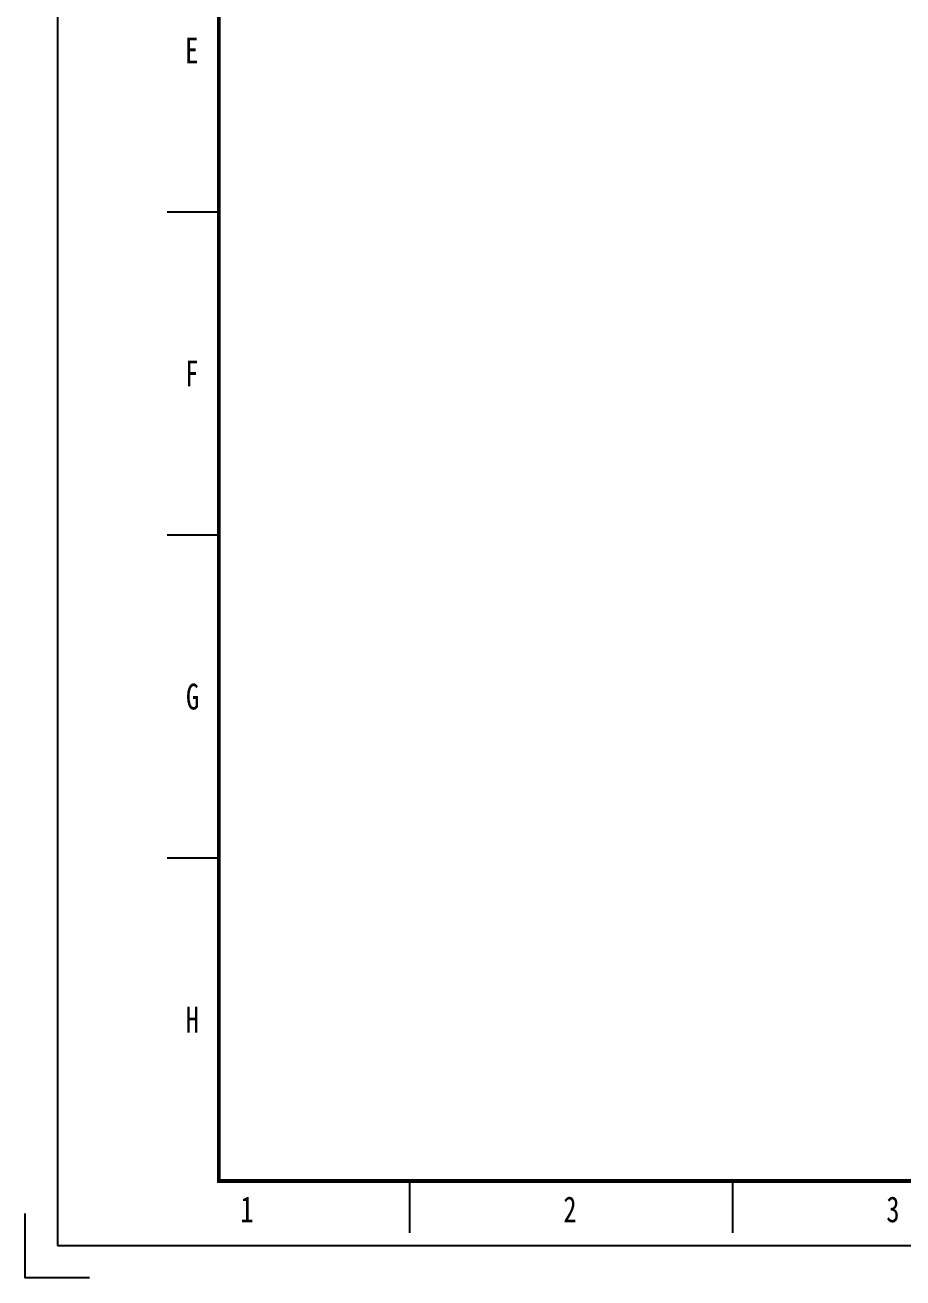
# Model space of a CAD drawing. Extents: x 7651907 to 8255021, y -2490714 to -1144618.
# Drawn here: x 7814037 to 7856226, y -1278118 to -1217913 of the extents above; entities that cross this region are included whole.
import ezdxf

# ---------------------------------------------------------------- set-up
doc = ezdxf.new("R2010")
doc.units = 0
doc.header["$LTSCALE"] = 1000
doc.layers.get('0').update_dxf_attribs({"linetype": 'CONTINUOUS'})
doc.styles.add('图框字体', font='simhei.ttf')

# ---------------------------------------------------------------- blocks, each defined once
blk = doc.blocks.new('A2-H')
at = {"color": 0}
for p, q in [((17, 160), (25, 160)), ((17, 110), (25, 110)), ((17, 60), (25, 60)), ((54.5, 10), (54.5, 2)), ((104.5, 10), (104.5, 2))]:
    blk.add_line(p, q, dxfattribs=at)
blk.add_lwpolyline([(0, 0), (594, 0), (594, 420), (0, 420)], close=True, dxfattribs=at)
at = {"color": 0, "const_width": 0.6}
blk.add_lwpolyline([(25, 10), (584, 10), (584, 410), (25, 410)], close=True, dxfattribs=at)
at = {"color": 0}
blk.add_lwpolyline([(5, -5), (-5, -5), (-5, 5)], dxfattribs=at)
at = {"style": '图框字体', "width": 0.75}
for s, p in [('E', (19.79, 182.98)), ('F', (19.81, 132.98)), ('G', (19.91, 82.98)), ('H', (19.88, 32.98)), ('1', (28.32, 3.62)), ('2', (78.32, 3.62)), ('3', (128.32, 3.62))]:
    blk.add_text(s, height=4, dxfattribs=at).set_placement(p)

msp = doc.modelspace()

# ---------------------------------------------------------------- block references
at = {"color": 0, "xscale": 310.4639999999999, "yscale": 310.4639999999999, "zscale": 310.4639999999999}
msp.add_blockref('A2-H', (7815589.6, -1276565.6), dxfattribs=at)

doc.saveas('drawing.dxf')
